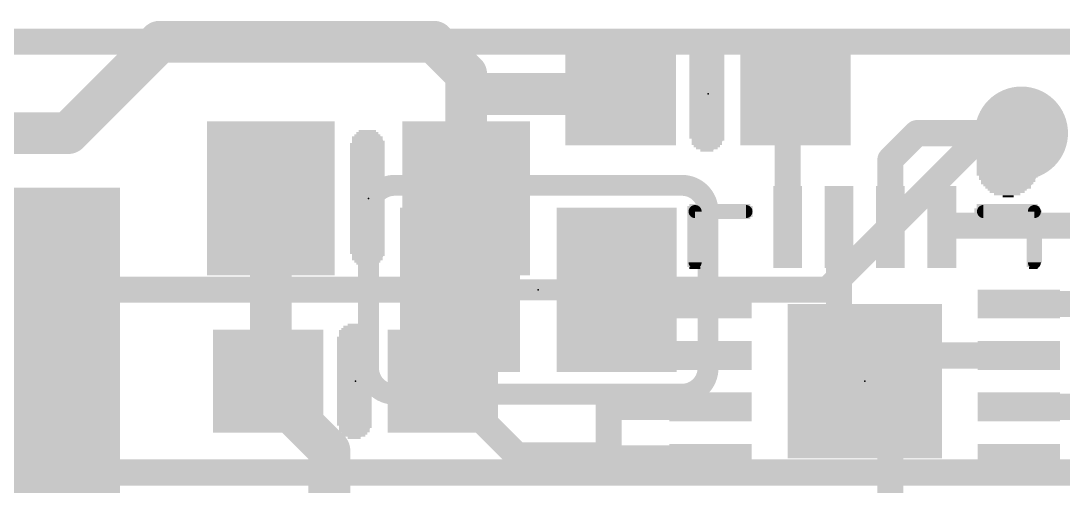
# Model space of a CAD drawing. Extents: x -8 to 72.9, y -20.5 to 38.
# Drawn here: x 24.56 to 34.7, y 8.63 to 13.16 of the extents above; entities that cross this region are included whole.
import ezdxf

# ---------------------------------------------------------------- set-up
doc = ezdxf.new("R2010")
doc.units = 0
for name, color, linetype in [('1', 12, 'CONTINUOUS'), ('16', 132, 'CONTINUOUS'), ('18', 110, 'CONTINUOUS'), ('203', 40, 'CONTINUOUS'), ('21', 40, 'CONTINUOUS'), ('22', 253, 'CONTINUOUS'), ('23', 53, 'CONTINUOUS'), ('24', 53, 'CONTINUOUS')]:
    doc.layers.add(name, color=color, linetype=linetype)

# ---------------------------------------------------------------- blocks, each defined once
blk = doc.blocks.new('RECT')
blk.add_solid([(-0.5, -0.5), (0.5, -0.5), (-0.5, 0.5), (0.5, 0.5)])
blk = doc.blocks.new('ROUNDV')
at = {"const_width": 0.5}
blk.add_lwpolyline([(0, -0.25, 1), (0, 0.25, 1), (0, -0.25)], format="xyb", dxfattribs=at)

msp = doc.modelspace()

# ---------------------------------------------------------------- linework, layer by layer
at = {"layer": '1'}
for points, const_width in [([(25.019, 12.065), (25.908, 12.954)], 0.4064), ([(25.908, 12.954), (28.575, 12.954)], 0.4064), ([(28.575, 12.954), (28.89, 12.639)], 0.4064), ([(28.89, 12.639), (28.89, 12.446)], 0.4064), ([(28.89, 12.446), (28.89, 11.43)], 0.4064), ([(30.392, 12.446), (28.89, 12.446)], 0.4064), ([(32.016, 12.37), (32.092, 12.446)], 0.254), ([(32.016, 11.152), (32.016, 12.37)], 0.254), ([(21.209, 12.065), (25.019, 12.065)], 0.4064), ([(33.016, 11.807), (33.274, 12.065)], 0.254), ([(33.274, 12.065), (34.29, 12.065)], 0.254), ([(33.016, 11.152), (33.016, 11.807)], 0.254), ([(26.99, 11.43), (26.99, 9.879)], 0.4064), ([(28.89, 9.652), (28.89, 11.43)], 0.4064), ([(32.516, 11.152), (32.516, 9.902)], 0.254), ([(33.528, 11.164), (33.516, 11.152)], 0.254), ([(34.925, 11.164), (33.528, 11.164)], 0.254), ([(34.266, 10.402), (35.167, 10.402)], 0.254), ([(26.99, 9.879), (26.963, 9.852)], 0.4064), ([(26.963, 9.852), (26.963, 9.652)], 0.4064), ([(32.516, 9.902), (32.766, 9.652)], 0.254), ([(33.016, 9.902), (32.766, 9.652)], 0.254), ([(34.266, 9.902), (33.016, 9.902)], 0.254), ([(26.963, 9.574), (26.963, 9.652)], 0.4064), ([(28.663, 9.652), (28.89, 9.652)], 0.4064), ([(27.559, 8.978), (26.963, 9.574)], 0.4064), ([(28.663, 9.652), (29.386, 8.929)], 0.254), ([(33.016, 9.402), (32.766, 9.652)], 0.254), ([(31.266, 9.402), (30.275, 9.402)], 0.254), ([(30.275, 9.402), (30.275, 8.929)], 0.254), ([(33.016, 8.152), (33.016, 9.402)], 0.254), ([(34.266, 9.402), (34.921, 9.402)], 0.254), ([(24.872, 6.711), (24.872, 9.285)], 0.254), ([(24.892, 9.265), (24.872, 9.285)], 0.254), ([(24.892, 3.048), (24.892, 9.265)], 0.254), ([(27.559, 8.978), (27.559, 6.477)], 0.4064), ([(29.386, 8.929), (30.275, 8.929)], 0.254), ([(30.275, 8.902), (30.275, 8.929)], 0.254), ([(31.266, 8.902), (30.275, 8.902)], 0.254)]:
    msp.add_lwpolyline(points, dxfattribs=dict(at, const_width=const_width))
for points, const_width in [([(25.908, 13.0556, 1), (25.908, 12.8524)], 0.2032), ([(25.9798, 12.8822, 1), (25.8362, 13.0258)], 0.2032), ([(28.6468, 13.0258, 1), (28.5032, 12.8822)], 0.2032), ([(28.575, 12.8524, 1), (28.575, 13.0556)], 0.2032), ([(28.9916, 12.639, 1), (28.7884, 12.639)], 0.2032), ([(28.8182, 12.5672, 1), (28.9618, 12.7108)], 0.2032), ([(28.9916, 12.446, 1), (28.7884, 12.446)], 0.2032), ([(28.89, 12.5476, 1), (28.89, 12.3444)], 0.2032), ([(30.392, 12.3444, 1), (30.392, 12.5476)], 0.2032), ([(32.1369, 12.4011, 1), (32.0471, 12.4909)], 0.127), ([(28.7884, 12.446, 1), (28.9916, 12.446)], 0.2032), ([(32.0795, 12.37, 1), (31.9525, 12.37)], 0.127), ([(31.9711, 12.4149, 1), (32.0609, 12.3251)], 0.127), ([(25.019, 11.9634, 1), (25.019, 12.1666)], 0.2032), ([(24.9472, 12.1368, 1), (25.0908, 11.9932)], 0.2032), ([(33.274, 12.1285, 1), (33.274, 12.0015)], 0.127), ([(33.3189, 12.0201, 1), (33.2291, 12.1099)], 0.127), ([(34.29, 12.0015, 1), (34.29, 12.1285)], 0.127), ([(33.0795, 11.807, 1), (32.9525, 11.807)], 0.127), ([(32.9711, 11.8519, 1), (33.0609, 11.7621)], 0.127), ([(27.0916, 11.43, 1), (26.8884, 11.43)], 0.2032), ([(28.9916, 11.43, 1), (28.7884, 11.43)], 0.2032), ([(28.7884, 11.43, 1), (28.9916, 11.43)], 0.2032), ([(32.5795, 11.152, 1), (32.4525, 11.152)], 0.127), ([(33.4711, 11.1969, 1), (33.5609, 11.1071)], 0.127), ([(33.528, 11.2275, 1), (33.528, 11.1005)], 0.127), ([(33.5729, 11.1191, 1), (33.4831, 11.2089)], 0.127), ([(31.9525, 11.152, 1), (32.0795, 11.152)], 0.127), ([(32.9525, 11.152, 1), (33.0795, 11.152)], 0.127), ([(34.266, 10.4655, 1), (34.266, 10.3385)], 0.127), ([(27.0646, 9.852, 1), (26.8614, 9.852)], 0.2032), ([(27.0618, 9.8072, 1), (26.9182, 9.9508)], 0.2032), ([(26.8912, 9.9238, 1), (27.0348, 9.7802)], 0.2032), ([(26.8884, 9.879, 1), (27.0916, 9.879)], 0.2032), ([(32.5609, 9.9469, 1), (32.4711, 9.8571)], 0.127), ([(32.4525, 9.902, 1), (32.5795, 9.902)], 0.127), ([(33.016, 9.9655, 1), (33.016, 9.8385)], 0.127), ([(33.0609, 9.8571, 1), (32.9711, 9.9469)], 0.127), ([(34.266, 9.8385, 1), (34.266, 9.9655)], 0.127), ([(27.0646, 9.652, 1), (26.8614, 9.652)], 0.2032), ([(28.663, 9.7536, 1), (28.663, 9.5504)], 0.2032), ([(28.89, 9.5504, 1), (28.89, 9.7536)], 0.2032), ([(26.8614, 9.652, 1), (27.0646, 9.652)], 0.2032), ([(27.0348, 9.6458, 1), (26.8912, 9.5022)], 0.2032), ([(28.7079, 9.6969, 1), (28.6181, 9.6071)], 0.127), ([(28.7884, 9.652, 1), (28.9916, 9.652)], 0.2032), ([(32.8109, 9.6969, 1), (32.7211, 9.6071)], 0.127), ([(32.7211, 9.6969, 1), (32.8109, 9.6071)], 0.127), ([(32.7211, 9.6071, 1), (32.8109, 9.6969)], 0.127), ([(26.8614, 9.574, 1), (27.0646, 9.574)], 0.2032), ([(30.275, 9.4655, 1), (30.275, 9.3385)], 0.127), ([(30.3385, 9.402, 1), (30.2115, 9.402)], 0.127), ([(31.266, 9.3385, 1), (31.266, 9.4655)], 0.127), ([(33.0795, 9.402, 1), (32.9525, 9.402)], 0.127), ([(32.9711, 9.3571, 1), (33.0609, 9.4469)], 0.127), ([(34.266, 9.4655, 1), (34.266, 9.3385)], 0.127), ([(24.9355, 9.285, 1), (24.8085, 9.285)], 0.127), ([(24.9169, 9.3299, 1), (24.8271, 9.2401)], 0.127), ([(24.9555, 9.265, 1), (24.8285, 9.265)], 0.127), ([(24.8471, 9.2201, 1), (24.9369, 9.3099)], 0.127), ([(27.6606, 8.978, 1), (27.4574, 8.978)], 0.2032), ([(27.4872, 8.9062, 1), (27.6308, 9.0498)], 0.2032), ([(29.386, 8.9925, 1), (29.386, 8.8655)], 0.127), ([(29.3411, 8.8841, 1), (29.4309, 8.9739)], 0.127), ([(30.3385, 8.929, 1), (30.2115, 8.929)], 0.127), ([(30.275, 8.9655, 1), (30.275, 8.8385)], 0.127), ([(30.275, 8.8655, 1), (30.275, 8.9925)], 0.127), ([(31.266, 8.8385, 1), (31.266, 8.9655)], 0.127), ([(30.2115, 8.929, 1), (30.3385, 8.929)], 0.127), ([(30.2115, 8.902, 1), (30.3385, 8.902)], 0.127)]:
    msp.add_lwpolyline(points, format="xyb", dxfattribs=dict(at, const_width=const_width))
at = {"layer": '16', "const_width": 0.254}
for points in [[(55.753, 12.954), (20.2565, 12.954)], [(33.929, 12.065), (32.405, 10.541)], [(34.29, 12.065), (33.929, 12.065)], [(28.829, 10.541), (22.733, 10.541)], [(30.353, 10.541), (32.405, 10.541)], [(22.225, 8.763), (40.64, 8.763)]]:
    msp.add_lwpolyline(points, dxfattribs=at)
at = {"layer": '16', "const_width": 0.127}
for points in [[(33.929, 12.1285, 1), (33.929, 12.0015)], [(33.9739, 12.0201, 1), (33.8841, 12.1099)], [(34.29, 12.0015, 1), (34.29, 12.1285)], [(28.829, 10.4775, 1), (28.829, 10.6045)], [(30.353, 10.6045, 1), (30.353, 10.4775)], [(32.3601, 10.5859, 1), (32.4499, 10.4961)], [(32.405, 10.4775, 1), (32.405, 10.6045)]]:
    msp.add_lwpolyline(points, format="xyb", dxfattribs=at)
at = {"layer": '21'}
for points, const_width in [([(31.242, 12.046), (31.242, 12.846)], 0.3048), ([(27.94, 10.922), (27.94, 11.938)], 0.3048), ([(31.611, 11.302), (31.116, 11.302)], 0.127), ([(31.116, 11.302), (31.116, 10.807)], 0.127), ([(34.416, 11.302), (33.921, 11.302)], 0.127), ([(34.416, 10.807), (34.416, 11.302)], 0.127), ([(27.813, 9.252), (27.813, 10.052)], 0.3048)]:
    msp.add_lwpolyline(points, dxfattribs=dict(at, const_width=const_width))
for points, const_width in [([(31.3182, 12.846, 1), (31.1658, 12.846)], 0.1524), ([(28.0162, 11.938, 1), (27.8638, 11.938)], 0.1524), ([(31.1658, 12.046, 1), (31.3182, 12.046)], 0.1524), ([(34.166, 11.6106, 1), (34.166, 11.8934, 1), (34.166, 11.6106)], 0.3048), ([(31.116, 11.3338, 1), (31.116, 11.2703)], 0.0635), ([(31.1478, 11.302, 1), (31.0843, 11.302)], 0.0635), ([(31.611, 11.2703, 1), (31.611, 11.3338)], 0.0635), ([(33.921, 11.3338, 1), (33.921, 11.2703)], 0.0635), ([(34.4478, 11.302, 1), (34.3843, 11.302)], 0.0635), ([(34.416, 11.2703, 1), (34.416, 11.3338)], 0.0635), ([(27.8638, 10.922, 1), (28.0162, 10.922)], 0.1524), ([(31.0843, 10.807, 1), (31.1478, 10.807)], 0.0635), ([(34.3843, 10.807, 1), (34.4478, 10.807)], 0.0635), ([(27.8892, 10.052, 1), (27.7368, 10.052)], 0.1524), ([(27.7368, 9.252, 1), (27.8892, 9.252)], 0.1524)]:
    msp.add_lwpolyline(points, format="xyb", dxfattribs=dict(at, const_width=const_width))
at = {"layer": '22'}
for points, const_width in [([(28.194, 11.557, 0.4142), (27.94, 11.303)], 0.2032), ([(28.194, 11.6078, 1), (28.194, 11.5062)], 0.1016), ([(28.194, 11.5062, 1), (28.194, 11.6078)], 0.1016), ([(31.242, 11.303, 0.4142), (30.988, 11.557)], 0.2032), ([(30.988, 11.6078, 1), (30.988, 11.5062)], 0.1016), ([(30.988, 11.5062, 1), (30.988, 11.6078)], 0.1016), ([(27.9908, 11.303, 1), (27.8892, 11.303)], 0.1016), ([(31.2928, 11.303, 1), (31.1912, 11.303)], 0.1016), ([(27.8892, 11.303, 1), (27.9908, 11.303)], 0.1016), ([(31.1912, 11.303, 1), (31.2928, 11.303)], 0.1016), ([(27.94, 9.779, 0.4142), (28.194, 9.525)], 0.2032), ([(27.9908, 9.779, 1), (27.8892, 9.779)], 0.1016), ([(30.988, 9.525, 0.4142), (31.242, 9.779)], 0.2032), ([(31.2928, 9.779, 1), (31.1912, 9.779)], 0.1016), ([(27.8892, 9.779, 1), (27.9908, 9.779)], 0.1016), ([(31.1912, 9.779, 1), (31.2928, 9.779)], 0.1016), ([(28.194, 9.5758, 1), (28.194, 9.4742)], 0.1016), ([(28.194, 9.4742, 1), (28.194, 9.5758)], 0.1016), ([(30.988, 9.5758, 1), (30.988, 9.4742)], 0.1016), ([(30.988, 9.4742, 1), (30.988, 9.5758)], 0.1016)]:
    msp.add_lwpolyline(points, format="xyb", dxfattribs=dict(at, const_width=const_width))
at = {"layer": '22', "const_width": 0.2032}
for points in [[(30.988, 11.557), (28.194, 11.557)], [(27.94, 11.303), (27.94, 9.779)], [(31.242, 11.303), (31.242, 9.779)], [(28.194, 9.525), (30.988, 9.525)]]:
    msp.add_lwpolyline(points, dxfattribs=at)
at = {"layer": '23'}
for p in [(31.242, 12.446), (27.94, 11.43), (27.813, 9.652), (32.766, 9.652)]:
    msp.add_point(p, dxfattribs=at)
at = {"layer": '24'}
msp.add_point((29.591, 10.541), dxfattribs=at)

# ---------------------------------------------------------------- block references
at = {"layer": '1', "xscale": 1.075, "rotation": 180}
for p in [(30.392, 12.446), (32.092, 12.446), (26.963, 9.652), (28.663, 9.652)]:
    msp.add_blockref('RECT', p, dxfattribs=at)
at = {"layer": '1'}
for p, xscale, yscale, rotation in [((26.99, 11.43), 1.24, 1.5, 180), ((28.89, 11.43), 1.24, 1.5, 180), ((24.872, 9.285), 1.3, 4.5, 180), ((32.016, 11.152), 0.8, 0.28, 270), ((32.516, 11.152), 0.8, 0.28, 270), ((33.016, 11.152), 0.8, 0.28, 270), ((33.516, 11.152), 0.8, 0.28, 270), ((34.266, 10.402), 0.8, 0.28, 180), ((32.766, 9.652), 1.5, 1.5, 270), ((34.266, 9.902), 0.8, 0.28, 180), ((34.266, 9.402), 0.8, 0.28, 180), ((34.266, 8.902), 0.8, 0.28, 180)]:
    msp.add_blockref('RECT', p, dxfattribs=dict(at, xscale=xscale, yscale=yscale, rotation=rotation))
at = {"layer": '1', "xscale": 0.8, "yscale": 0.28}
for p in [(31.266, 10.402), (31.266, 9.902), (31.266, 9.402), (31.266, 8.902)]:
    msp.add_blockref('RECT', p, dxfattribs=at)
at = {"layer": '16'}
for p, xscale, yscale in [((28.829, 10.541), 1.1684, 1.6002), ((30.353, 10.541), 1.1684, 1.6002), ((29.591, 10.541), 0.635, 0.2032)]:
    msp.add_blockref('RECT', p, dxfattribs=dict(at, xscale=xscale, yscale=yscale))
at = {"layer": '18', "xscale": 0.9064, "yscale": 0.9064}
for p in [(34.29, 12.065), (34.29, 12.065), (32.766, 9.652), (32.766, 9.652)]:
    msp.add_blockref('ROUNDV', p, dxfattribs=at)
at = {"layer": '203', "yscale": 0.0212}
for p, xscale in [((31.2302, 12.9746), 0.2117), ((31.2408, 12.9958), 0.1482), ((31.2302, 12.8688), 0.3387), ((31.2302, 12.9323), 0.2963), ((31.2302, 12.9112), 0.2963), ((31.2408, 12.89), 0.3175), ((31.2302, 12.9535), 0.254), ((31.2302, 12.8476), 0.3387), ((31.2302, 12.8265), 0.3387), ((31.2302, 12.8053), 0.3387), ((31.2302, 12.7842), 0.3387), ((31.2302, 12.763), 0.3387), ((31.2302, 12.7418), 0.3387), ((31.2302, 12.7207), 0.3387), ((31.2302, 12.6995), 0.3387), ((31.2302, 12.6783), 0.3387), ((31.2302, 12.6572), 0.3387), ((31.2302, 12.636), 0.3387), ((31.2302, 12.6148), 0.3387), ((31.2302, 12.5937), 0.3387), ((31.2302, 12.5725), 0.3387), ((31.2302, 12.5513), 0.3387), ((31.2302, 12.5302), 0.3387), ((31.2302, 12.509), 0.3387), ((31.2302, 12.4878), 0.3387), ((31.2302, 12.4667), 0.3387), ((31.2302, 12.4455), 0.3387), ((31.2302, 12.4243), 0.3387), ((31.2302, 12.4032), 0.3387), ((31.2302, 12.382), 0.3387), ((31.2302, 12.3608), 0.3387), ((31.2302, 12.3397), 0.3387), ((31.2302, 12.3185), 0.3387), ((31.2302, 12.2973), 0.3387), ((31.2302, 12.2762), 0.3387), ((31.2302, 12.255), 0.3387), ((31.2302, 12.2338), 0.3387), ((31.2302, 12.2127), 0.3387), ((31.2302, 12.1915), 0.3387), ((31.2302, 12.1703), 0.3387), ((27.9283, 12.0645), 0.2117), ((27.9283, 12.0857), 0.1693), ((31.2302, 12.1492), 0.3387), ((31.2302, 12.128), 0.3387), ((31.2302, 12.1068), 0.3387), ((31.2302, 12.0857), 0.3387), ((31.2302, 12.0645), 0.3387), ((27.9283, 11.9587), 0.3387), ((27.9283, 12.0222), 0.2963), ((27.9283, 12.001), 0.2963), ((27.9389, 11.9799), 0.3175), ((27.9283, 12.0434), 0.254), ((31.2302, 12.0434), 0.3387), ((31.2302, 12.0222), 0.3387), ((31.2408, 12.001), 0.3175), ((31.2302, 11.9799), 0.2963), ((31.2302, 11.9587), 0.2963), ((34.1511, 11.9587), 0.4656), ((34.1511, 11.9799), 0.4233), ((34.1511, 12.001), 0.381), ((34.1511, 12.0222), 0.2963), ((34.1511, 12.0434), 0.2117), ((27.9283, 11.9375), 0.3387), ((27.9283, 11.9164), 0.3387), ((27.9283, 11.8952), 0.3387), ((27.9283, 11.874), 0.3387), ((27.9283, 11.8529), 0.3387), ((31.2302, 11.9375), 0.254), ((31.2302, 11.9164), 0.2117), ((31.2302, 11.8952), 0.127), ((34.1511, 11.8529), 0.5926), ((34.1616, 11.874), 0.5715), ((34.1511, 11.8952), 0.5503), ((34.1616, 11.9164), 0.5291), ((34.1616, 11.9375), 0.4868), ((27.9283, 11.8317), 0.3387), ((27.9283, 11.8105), 0.3387), ((27.9283, 11.7894), 0.3387), ((27.9283, 11.7682), 0.3387), ((34.1616, 11.7894), 0.6138), ((34.1616, 11.7682), 0.6138), ((34.1511, 11.8317), 0.5926), ((34.1511, 11.8105), 0.5926), ((27.9283, 11.747), 0.3387), ((27.9283, 11.7259), 0.3387), ((27.9283, 11.7047), 0.3387), ((27.9283, 11.6835), 0.3387), ((27.9283, 11.6624), 0.3387), ((34.1616, 11.747), 0.6138), ((34.1616, 11.7259), 0.6138), ((34.1511, 11.7047), 0.5926), ((34.1511, 11.6835), 0.5926), ((34.1511, 11.6624), 0.5926), ((27.9283, 11.6412), 0.3387), ((27.9283, 11.62), 0.3387), ((27.9283, 11.5989), 0.3387), ((27.9283, 11.5777), 0.3387), ((27.9283, 11.5565), 0.3387), ((34.1616, 11.6412), 0.5715), ((34.1511, 11.62), 0.5503), ((34.1616, 11.5989), 0.5291), ((34.1511, 11.5777), 0.508), ((34.1511, 11.5565), 0.4656), ((27.9283, 11.5354), 0.3387), ((27.9283, 11.5142), 0.3387), ((27.9283, 11.493), 0.3387), ((27.9283, 11.4719), 0.3387), ((27.9283, 11.4507), 0.3387), ((34.1616, 11.5354), 0.4445), ((34.1511, 11.5142), 0.381), ((34.1511, 11.493), 0.3387), ((34.1511, 11.4719), 0.254), ((34.1616, 11.4507), 0.1058), ((27.9283, 11.4295), 0.3387), ((27.9283, 11.4084), 0.3387), ((27.9283, 11.3872), 0.3387), ((27.9283, 11.366), 0.3387), ((27.9283, 11.3449), 0.3387), ((31.3572, 11.3449), 0.635), ((31.3572, 11.366), 0.5926), ((34.1616, 11.3449), 0.6138), ((34.1511, 11.366), 0.5926), ((27.9283, 11.3237), 0.3387), ((27.9283, 11.3025), 0.3387), ((27.9283, 11.2814), 0.3387), ((27.9283, 11.2602), 0.3387), ((31.3572, 11.3237), 0.635), ((31.3572, 11.3025), 0.635), ((31.3572, 11.2814), 0.635), ((31.3572, 11.2602), 0.635), ((34.1511, 11.3237), 0.635), ((34.1616, 11.3025), 0.6561), ((34.1616, 11.2814), 0.6561), ((34.1722, 11.2602), 0.635), ((27.9283, 11.2391), 0.3387), ((27.9283, 11.2179), 0.3387), ((27.9283, 11.1967), 0.3387), ((27.9283, 11.1756), 0.3387), ((27.9283, 11.1544), 0.3387), ((31.3466, 11.2391), 0.6138), ((31.1138, 11.2179), 0.1482), ((31.1138, 11.1967), 0.1482), ((31.1138, 11.1756), 0.1482), ((31.1138, 11.1544), 0.1482), ((34.1828, 11.2391), 0.6138), ((34.4156, 11.2179), 0.1482), ((34.4156, 11.1967), 0.1482), ((34.4156, 11.1756), 0.1482), ((34.4156, 11.1544), 0.1482), ((27.9283, 11.1332), 0.3387), ((27.9283, 11.1121), 0.3387), ((27.9283, 11.0909), 0.3387), ((27.9283, 11.0697), 0.3387), ((27.9283, 11.0486), 0.3387), ((31.1138, 11.1332), 0.1482), ((31.1138, 11.1121), 0.1482), ((31.1138, 11.0909), 0.1482), ((31.1138, 11.0697), 0.1482), ((31.1138, 11.0486), 0.1482), ((34.4156, 11.1332), 0.1482), ((34.4156, 11.1121), 0.1482), ((34.4156, 11.0909), 0.1482), ((34.4156, 11.0697), 0.1482), ((34.4156, 11.0486), 0.1482), ((27.9283, 11.0274), 0.3387), ((27.9283, 11.0062), 0.3387), ((27.9283, 10.9851), 0.3387), ((27.9283, 10.9639), 0.3387), ((27.9283, 10.9427), 0.3387), ((31.1138, 11.0274), 0.1482), ((31.1138, 11.0062), 0.1482), ((31.1138, 10.9851), 0.1482), ((31.1138, 10.9639), 0.1482), ((31.1138, 10.9427), 0.1482), ((34.4156, 11.0274), 0.1482), ((34.4156, 11.0062), 0.1482), ((34.4156, 10.9851), 0.1482), ((34.4156, 10.9639), 0.1482), ((34.4156, 10.9427), 0.1482), ((27.9283, 10.9216), 0.3387), ((27.9283, 10.9004), 0.3387), ((27.9389, 10.8792), 0.3175), ((27.9283, 10.8581), 0.2963), ((27.9283, 10.8369), 0.2963), ((31.1138, 10.9216), 0.1482), ((31.1138, 10.9004), 0.1482), ((31.1138, 10.8792), 0.1482), ((31.1138, 10.8581), 0.1482), ((31.1138, 10.8369), 0.1482), ((34.4156, 10.9216), 0.1482), ((34.4156, 10.9004), 0.1482), ((34.4156, 10.8792), 0.1482), ((34.4156, 10.8581), 0.1482), ((34.4156, 10.8369), 0.1482), ((27.9283, 10.8157), 0.254), ((27.9283, 10.7946), 0.2117), ((27.9283, 10.7734), 0.127), ((31.1138, 10.8157), 0.1482), ((31.1138, 10.7946), 0.1482), ((31.1032, 10.7734), 0.127), ((31.1138, 10.7522), 0.1058), ((34.4156, 10.8157), 0.1482), ((34.405, 10.7946), 0.127), ((34.405, 10.7734), 0.127), ((34.405, 10.7522), 0.0847), ((27.8013, 10.1384), 0.2963), ((27.8013, 10.1596), 0.254), ((27.8013, 10.1808), 0.2117), ((27.8119, 10.2019), 0.1482), ((27.8013, 10.0749), 0.3387), ((27.8013, 10.0538), 0.3387), ((27.8013, 10.0326), 0.3387), ((27.8013, 10.1173), 0.2963), ((27.8119, 10.0961), 0.3175), ((27.8013, 10.0114), 0.3387), ((27.8013, 9.9903), 0.3387), ((27.8013, 9.9691), 0.3387), ((27.8013, 9.9479), 0.3387), ((27.8013, 9.9268), 0.3387), ((27.8013, 9.9056), 0.3387), ((27.8013, 9.8844), 0.3387), ((27.8013, 9.8633), 0.3387), ((27.8013, 9.8421), 0.3387), ((27.8013, 9.8209), 0.3387), ((27.8013, 9.7998), 0.3387), ((27.8013, 9.7786), 0.3387), ((27.8013, 9.7574), 0.3387), ((27.8013, 9.7363), 0.3387), ((27.8013, 9.7151), 0.3387), ((27.8013, 9.6939), 0.3387), ((27.8013, 9.6728), 0.3387), ((27.8013, 9.6516), 0.3387), ((27.8013, 9.6304), 0.3387), ((27.8013, 9.6093), 0.3387), ((27.8013, 9.5881), 0.3387), ((27.8013, 9.567), 0.3387), ((27.8013, 9.5458), 0.3387), ((27.8013, 9.5246), 0.3387), ((27.8013, 9.5035), 0.3387), ((27.8013, 9.4823), 0.3387), ((27.8013, 9.4611), 0.3387), ((27.8013, 9.44), 0.3387), ((27.8013, 9.4188), 0.3387), ((27.8013, 9.3976), 0.3387), ((27.8013, 9.3765), 0.3387), ((27.8013, 9.3553), 0.3387), ((27.8013, 9.3341), 0.3387), ((27.8013, 9.313), 0.3387), ((27.8013, 9.2918), 0.3387), ((27.8013, 9.2706), 0.3387), ((27.8013, 9.2495), 0.3387), ((27.8013, 9.2283), 0.3387), ((27.8119, 9.2071), 0.3175), ((27.8013, 9.186), 0.2963), ((27.8013, 9.1648), 0.2963), ((27.8013, 9.1436), 0.254), ((27.8013, 9.1225), 0.2117), ((27.8013, 9.1013), 0.127)]:
    msp.add_blockref('RECT', p, dxfattribs=dict(at, xscale=xscale))

doc.saveas('drawing.dxf')
